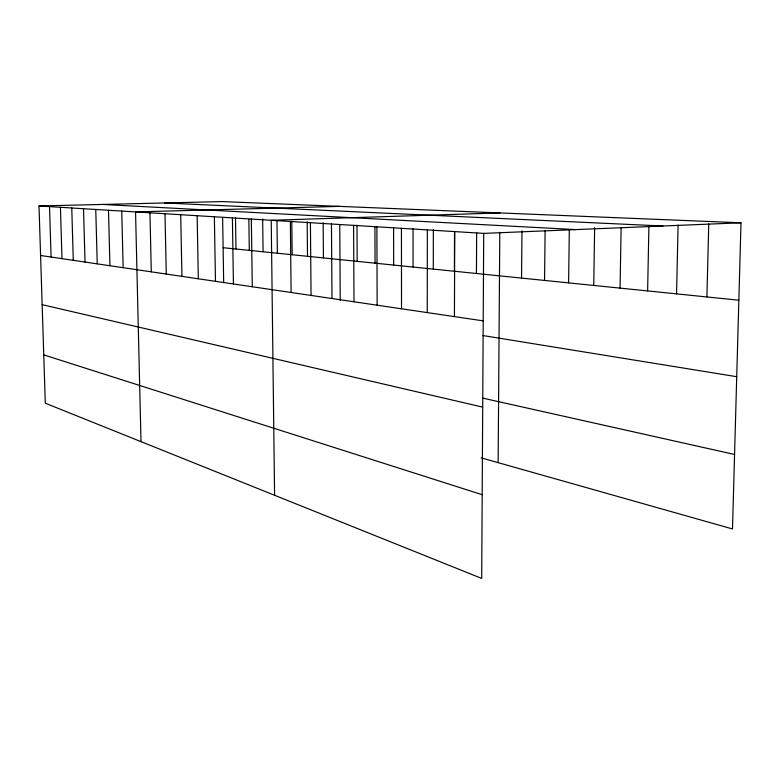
<?xml version="1.0" encoding="UTF-8"?>
<svg xmlns="http://www.w3.org/2000/svg" width="780" height="780" viewBox="0 0 780 780"><rect width="100%" height="100%" fill="white"/><g stroke="black" fill="none" stroke-linecap="round" stroke-linejoin="round"><path stroke-width="1.17" d="M427.255 312.595L427.343 229.905M433.28 269.11L433.348 229.447M454.389 271.255L454.526 231.543M454.438 316.612L454.73 231.592M476.434 273.497L476.648 232.489M39 205.969L483.717 233.386L481.699 578.419L45.298 403.211L39 205.969L222.358 201.581L741 222.797L732.498 528.947L481.143 457.84M498.137 462.647L499.805 232.294M521.547 278.09L521.976 230.812M544.557 280.439L545.113 230.588M568.6 282.886L569.303 230.159M593.746 285.441L594.633 227.653M620.061 288.122L621.124 227.584M647.624 290.93L648.911 226.22M676.543 293.875L678.093 225.049M706.914 296.965L708.747 223.909M483.717 233.386L741 222.797M499.941 212.93L271.226 220.282L274.589 495.271M339.631 206.378L135.544 211.916L141.005 441.636M164.716 202.956L662.99 226.005M102.443 204.448L575.816 229.593M223.119 247.708L738.855 300.212M40.579 255.489L483.21 320.863M482.995 335.556L736.73 376.701M482.625 398.093L734.575 454.467M42.149 304.658L482.703 407.131M43.758 354.88L482.186 494.695M49.52 206.612L51.08 257.039M71.76 207.987L73.281 260.325M60.43 207.285L61.981 258.648M95.755 209.469L97.237 263.854M83.518 208.708L85.03 262.06M108.488 210.249L109.931 265.736M121.739 211.068L123.152 267.686M149.955 212.803L151.281 271.84M164.989 213.73L166.276 274.053M180.707 214.705L181.935 276.364M214.364 216.781L215.465 281.317M197.145 215.719L198.315 278.791M235.511 217.747L235.979 249.025M232.401 217.893L233.425 283.969M222.622 217.367L223.684 282.701M251.335 219.053L252.281 286.757M248.859 219.355L249.298 250.38M262.655 219.005L263.084 251.784M291.808 221.189L292.159 254.738M290.355 221.461L291.106 292.49M276.978 220.681L277.358 253.237M310.411 222.7L311.054 295.435M307.183 221.734L307.505 256.308M331.461 223.996L331.997 298.526M323.154 222.7L323.427 257.927M353.594 225.361L353.993 301.782M339.748 224.523L340.236 300.446M356.986 225.176L357.162 261.358M376.886 226.795L377.14 305.194M374.927 227.077L375.053 263.182M401.437 228.306L401.524 308.802M393.598 227.819L393.666 265.073M413.059 228.599L413.059 267.052"/></g></svg>
